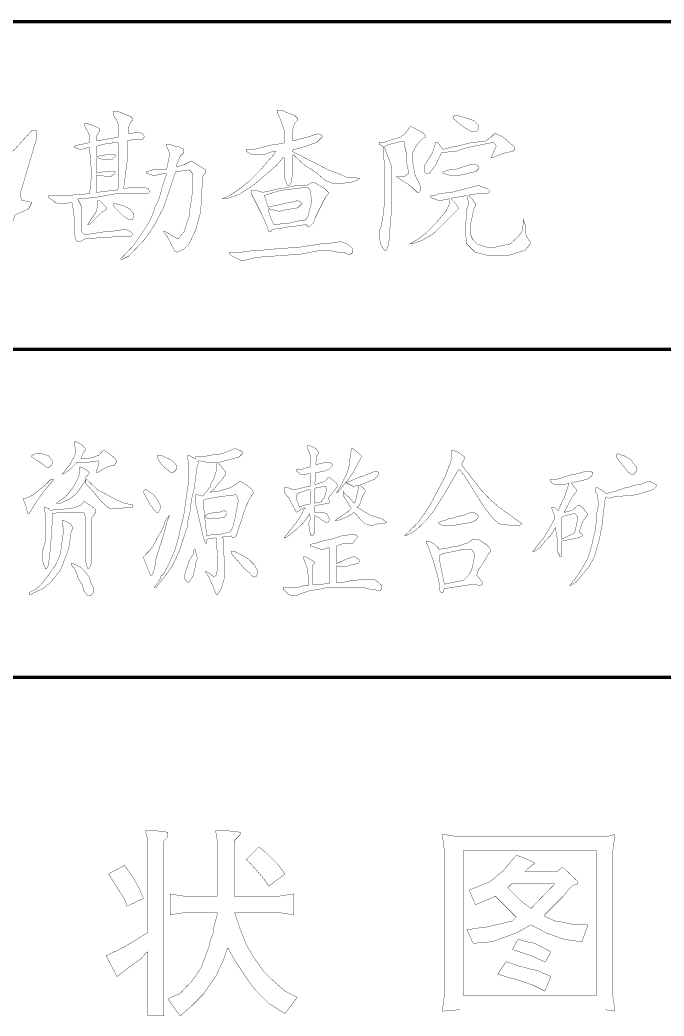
# Model space of a CAD drawing. Extents: x 94 to 452, y -72 to 1042.
# Drawn here: x 408.32 to 427.98, y -23.15 to 7.24 of the extents above; entities that cross this region are included whole.
import ezdxf

# ---------------------------------------------------------------- set-up
doc = ezdxf.new("R2010")
doc.units = 0
doc.header["$MEASUREMENT"] = 0
doc.layers.add('TREE_LAYER', color=7, linetype='Continuous')

msp = doc.modelspace()

# ---------------------------------------------------------------- linework, layer by layer
at = {"layer": 'TREE_LAYER'}
for points, const_width, elevation in [([(337.136024, 7.185525), (446.643859, 7.185525)], 0.1, 109.507835), ([(411.304147, 4.44538), (411.166893, 4.44538), (411.166893, 4.327733), (411.264932, 4.190478), (411.323755, 4.033615), (411.323755, 3.661066), (411.323755, 3.661066), (410.657089, 3.543419), (410.657089, 3.700282), (410.755128, 3.857145), (410.755128, 3.915968), (410.559049, 4.014007), (410.362971, 4.072831), (410.28454, 4.072831), (410.28454, 4.014007), (410.441402, 3.71989), (410.441402, 3.504203), (410.402187, 3.484596), (410.225716, 3.44538), (410.166893, 3.44538), (409.970814, 3.386556), (409.970814, 3.347341), (410.147285, 3.288517), (410.206108, 3.288517), (410.421794, 3.347341), (410.441402, 3.327733), (410.500226, 2.582635), (410.500226, 2.464988), (410.441402, 1.935576), (409.696304, 1.876752), (409.1865, 1.876752), (409.1865, 1.817929), (409.343363, 1.71989), (409.402187, 1.661066), (409.539442, 1.62185), (409.715912, 1.62185), (409.813951, 1.661066), (409.911991, 1.661066), (409.970814, 1.229694), (409.970814, 0.798321), (410.01003, 0.543419), (410.029638, 0.523811), (410.068853, 0.464988), (410.127677, 0.464988), (410.323755, 0.563027), (411.245324, 0.62185), (411.696304, 0.62185), (411.755128, 0.680674), (411.755128, 0.71989), (411.696304, 0.778713), (411.559049, 0.837537), (411.46101, 0.837537), (411.049245, 0.778713), (410.931598, 0.778713), (410.28454, 0.680674), (410.1865, 0.778713), (410.1865, 1.563027), (410.088461, 1.759105), (410.088461, 1.778713), (410.598265, 1.817929), (411.245324, 1.935576), (412.225716, 1.935576), (412.264932, 1.974792), (412.264932, 2.033615), (412.225716, 2.092439), (412.088461, 2.131654), (411.715912, 2.131654), (411.519834, 2.092439), (411.480618, 2.092439), (411.598265, 2.994399), (411.598265, 3.543419), (411.637481, 3.563027), (411.931598, 3.602243), (412.068853, 3.602243), (412.108069, 3.661066), (412.108069, 3.700282), (412.068853, 3.759105), (411.931598, 3.817929), (411.657089, 3.759105), (411.637481, 3.778713), (411.637481, 3.974792), (411.696304, 4.131654), (411.755128, 4.17087), (411.755128, 4.229694), (411.696304, 4.288517), (411.598265, 4.327733), (411.304147, 4.44538), (411.304147, 4.44538)], 0.01, 260), ([(416.304147, 4.484596), (416.166893, 4.484596), (416.166893, 4.425772), (416.264932, 4.210086), (416.382579, 3.876752), (416.382579, 3.484596), (416.1865, 3.44538), (416.088461, 3.44538), (415.46101, 3.288517), (415.225716, 3.288517), (415.225716, 3.229694), (415.382579, 3.131654), (415.774736, 3.131654), (416.049245, 3.229694), (416.127677, 3.229694), (416.068853, 3.131654), (415.872775, 2.915968), (415.657089, 2.661066), (415.304147, 2.308125), (415.01003, 2.072831), (414.715912, 1.876752), (414.500226, 1.778713), (414.617873, 1.778713), (414.73552, 1.817929), (415.01003, 1.915968), (415.28454, 2.092439), (415.441402, 2.190478), (416.147285, 2.798321), (416.362971, 3.053223), (416.382579, 3.033615), (416.382579, 2.44538), (416.480618, 2.190478), (416.539442, 2.190478), (416.598265, 2.288517), (416.637481, 2.563027), (416.637481, 3.112046), (416.657089, 3.131654), (416.990422, 2.817929), (417.382579, 2.563027), (417.617873, 2.347341), (417.872775, 2.249301), (418.147285, 2.249301), (418.441402, 2.288517), (418.617873, 2.347341), (418.676696, 2.406164), (418.264932, 2.44538), (418.049245, 2.543419), (417.73552, 2.661066), (416.657089, 3.210086), (416.637481, 3.210086), (416.657089, 3.288517), (416.715912, 3.288517), (417.049245, 3.386556), (417.382579, 3.504203), (417.539442, 3.661066), (417.539442, 3.700282), (417.441402, 3.759105), (417.402187, 3.759105), (417.088461, 3.661066), (417.01003, 3.641458), (416.657089, 3.543419), (416.637481, 3.543419), (416.637481, 3.876752), (416.696304, 4.072831), (416.794343, 4.17087), (416.794343, 4.229694), (416.696304, 4.327733), (416.519834, 4.386556), (416.304147, 4.484596), (416.304147, 4.484596)], 0.01, 260), ([(421.657089, 4.327733), (421.598265, 4.327733), (421.539442, 4.288517), (421.539442, 4.229694), (421.794343, 4.014007), (421.951206, 3.915968), (422.108069, 3.817929), (422.225716, 3.817929), (422.323755, 3.915968), (422.323755, 4.014007), (422.166893, 4.17087), (421.657089, 4.327733), (421.657089, 4.327733)], 0.01, 260), ([(420.28454, 3.974792), (420.225716, 3.974792), (420.068853, 3.759105), (419.931598, 3.661066), (419.421794, 3.504203), (419.28454, 3.504203), (419.28454, 3.44538), (419.382579, 3.386556), (419.46101, 3.386556), (419.539442, 3.425772), (420.01003, 3.543419), (420.068853, 3.504203), (420.068853, 3.347341), (420.127677, 3.112046), (420.127677, 2.837537), (420.1865, 2.563027), (420.029638, 2.44538), (419.813951, 2.44538), (420.068853, 2.288517), (420.28454, 2.131654), (420.441402, 1.974792), (420.500226, 1.974792), (420.539442, 2.033615), (420.539442, 2.151262), (420.500226, 2.268909), (420.382579, 2.484596), (420.28454, 2.994399), (420.28454, 3.131654), (420.382579, 3.347341), (420.500226, 3.504203), (420.617873, 3.62185), (420.696304, 3.661066), (420.696304, 3.700282), (420.637481, 3.778713), (420.28454, 3.974792), (420.28454, 3.974792)], 0.01, 260), ([(408.833559, 3.857145), (408.676696, 3.857145), (406.637481, 1.62185), (406.637481, 1.406164), (407.264932, 1.366948), (407.264932, 1.366948), (407.598265, 1.347341), (407.73552, 1.288517), (407.539442, 0.464988), (407.892383, 0.464988), (408.166893, 1.288517), (408.578657, 1.464988), (408.676696, 1.661066), (408.676696, 1.661066), (408.617873, 1.680674), (408.362971, 1.739497), (408.323755, 1.935576), (408.833559, 3.641458), (408.833559, 3.857145), (408.833559, 3.857145)], 0.01, 260), ([(422.853167, 3.759105), (422.794343, 3.759105), (422.715912, 3.680674), (422.539442, 3.543419), (422.225716, 3.504203), (422.127677, 3.504203), (421.676696, 3.386556), (421.617873, 3.386556), (421.245324, 3.288517), (421.225716, 3.288517), (421.206108, 3.308125), (421.068853, 3.504203), (421.01003, 3.504203), (420.911991, 3.190478), (420.657089, 2.778713), (420.657089, 2.602243), (420.696304, 2.563027), (420.813951, 2.563027), (420.833559, 2.582635), (421.01003, 2.817929), (421.1865, 3.190478), (421.617873, 3.229694), (421.990422, 3.347341), (422.774736, 3.504203), (422.794343, 3.484596), (422.853167, 3.386556), (422.696304, 3.033615), (422.755128, 3.033615), (422.833559, 3.072831), (423.088461, 3.17087), (423.362971, 3.229694), (423.421794, 3.288517), (423.421794, 3.347341), (423.225716, 3.523811), (423.068853, 3.661066), (422.853167, 3.759105), (422.853167, 3.759105)], 0.01, 260), ([(411.147285, 3.484596), (411.147285, 3.504203), (411.323755, 3.484596), (411.323755, 2.131654), (411.304147, 2.053223), (410.657089, 1.974792), (410.657089, 1.994399), (410.657089, 2.504203), (410.676696, 2.504203), (411.068853, 2.44538), (411.206108, 2.543419), (411.225716, 2.602243), (410.872775, 2.602243), (410.657089, 2.563027), (410.657089, 2.563027), (410.657089, 3.014007), (410.676696, 3.033615), (410.872775, 2.974792), (411.127677, 2.974792), (411.225716, 3.072831), (411.225716, 3.131654), (411.01003, 3.131654), (410.657089, 3.072831), (410.657089, 3.092439), (410.657089, 3.386556), (410.872775, 3.44538), (411.147285, 3.484596), (411.147285, 3.484596)], 0.01, 260), ([(412.872775, 3.44538), (412.794343, 3.44538), (412.794343, 3.386556), (412.892383, 3.151262), (412.794343, 2.680674), (412.774736, 2.661066), (412.362971, 2.661066), (412.166893, 2.602243), (412.166893, 2.563027), (412.343363, 2.504203), (412.480618, 2.504203), (412.755128, 2.563027), (412.794343, 2.543419), (412.637481, 2.072831), (412.637481, 2.033615), (412.539442, 1.71989), (412.421794, 1.484596), (412.421794, 1.44538), (412.264932, 1.072831), (411.794343, 0.366948), (411.382579, -0.064424), (411.441402, -0.064424), (411.637481, 0.033615), (412.127677, 0.543419), (412.421794, 0.974792), (412.696304, 1.504203), (413.068853, 2.602243), (413.480618, 2.661066), (413.578657, 2.563027), (413.578657, 1.955184), (413.480618, 1.308125), (413.480618, 1.249301), (413.323755, 0.778713), (413.147285, 0.563027), (413.088461, 0.582635), (412.755128, 0.778713), (412.696304, 0.778713), (412.794343, 0.661066), (413.049245, 0.17087), (413.108069, 0.151262), (413.323755, 0.249301), (413.480618, 0.406164), (413.676696, 0.817929), (413.833559, 1.386556), (413.892383, 2.44538), (413.990422, 2.602243), (413.990422, 2.661066), (413.578657, 2.915968), (413.519834, 2.915968), (413.323755, 2.817929), (413.108069, 2.759105), (413.108069, 2.837537), (413.206108, 3.072831), (413.323755, 3.190478), (413.323755, 3.288517), (413.108069, 3.386556), (413.029638, 3.386556), (412.872775, 3.44538), (412.872775, 3.44538)], 0.01, 260), ([(419.441402, 3.347341), (419.402187, 3.347341), (419.441402, 2.778713), (419.441402, 1.62185), (419.382579, 1.131654), (419.362971, 1.072831), (419.343363, 0.935576), (419.28454, 0.798321), (419.28454, 0.602243), (419.343363, 0.347341), (419.441402, 0.210086), (419.500226, 0.210086), (419.559049, 0.347341), (419.578657, 0.484596), (419.598265, 0.582635), (419.617873, 1.053223), (419.657089, 1.366948), (419.657089, 2.778713), (419.441402, 3.347341), (419.441402, 3.347341)], 0.01, 260), ([(422.225716, 2.817929), (422.049245, 2.817929), (421.559049, 2.661066), (421.421794, 2.661066), (421.225716, 2.602243), (421.225716, 2.563027), (421.402187, 2.504203), (421.774736, 2.504203), (422.1865, 2.602243), (422.225716, 2.602243), (422.323755, 2.700282), (422.323755, 2.759105), (422.225716, 2.817929), (422.225716, 2.817929)], 0.01, 260), ([(417.28454, 2.288517), (417.225716, 2.288517), (417.1865, 2.249301), (417.068853, 2.190478), (416.774736, 2.190478), (416.323755, 2.092439), (416.245324, 2.092439), (415.73552, 1.974792), (415.519834, 2.033615), (415.382579, 2.033615), (415.382579, 1.935576), (415.696304, 1.308125), (415.853167, 0.955184), (415.911991, 0.778713), (415.970814, 0.778713), (416.01003, 0.837537), (416.206108, 0.876752), (416.264932, 0.876752), (416.559049, 0.935576), (416.657089, 0.935576), (417.029638, 0.994399), (417.049245, 0.994399), (417.108069, 0.935576), (417.166893, 0.935576), (417.264932, 1.033615), (417.323755, 1.190478), (417.637481, 1.817929), (417.73552, 1.935576), (417.73552, 1.974792), (417.617873, 2.092439), (417.28454, 2.288517), (417.28454, 2.288517)], 0.01, 260), ([(417.068853, 2.131654), (417.108069, 2.131654), (417.166893, 2.053223), (417.225716, 1.700282), (417.108069, 1.249301), (417.049245, 1.151262), (417.01003, 1.131654), (416.73552, 1.092439), (416.617873, 1.053223), (416.500226, 1.033615), (416.068853, 0.994399), (415.970814, 1.190478), (415.892383, 1.44538), (415.911991, 1.484596), (415.951206, 1.464988), (416.1865, 1.406164), (416.264932, 1.406164), (416.500226, 1.464988), (416.559049, 1.464988), (416.794343, 1.504203), (416.911991, 1.62185), (416.911991, 1.661066), (416.813951, 1.71989), (416.774736, 1.71989), (416.559049, 1.661066), (416.500226, 1.661066), (416.088461, 1.563027), (416.049245, 1.563027), (415.892383, 1.523811), (415.774736, 1.876752), (415.872775, 1.915968), (416.264932, 2.033615), (417.068853, 2.131654), (417.068853, 2.131654)], 0.01, 260), ([(422.323755, 2.190478), (421.480618, 1.974792), (421.402187, 1.974792), (421.166893, 1.935576), (421.108069, 1.935576), (420.990422, 1.876752), (420.853167, 1.876752), (420.853167, 1.817929), (421.108069, 1.71989), (421.421794, 1.778713), (421.441402, 1.661066), (421.323755, 1.406164), (421.01003, 1.033615), (420.715912, 0.739497), (420.46101, 0.543419), (420.225716, 0.406164), (420.28454, 0.406164), (420.578657, 0.504203), (420.853167, 0.661066), (421.01003, 0.778713), (421.696304, 1.464988), (421.696304, 1.504203), (421.676696, 1.543419), (421.598265, 1.661066), (421.480618, 1.778713), (421.480618, 1.798321), (421.951206, 1.876752), (421.970814, 1.837537), (422.01003, 1.641458), (422.01003, 1.602243), (421.951206, 1.44538), (421.931598, 1.112046), (421.911991, 0.876752), (421.911991, 0.739497), (421.931598, 0.602243), (421.951206, 0.44538), (421.951206, 0.406164), (422.206108, 0.151262), (422.598265, 0.053223), (423.225716, 0.053223), (423.73552, 0.210086), (423.892383, 0.406164), (423.892383, 0.464988), (423.794343, 0.602243), (423.755128, 0.71989), (423.73552, 0.817929), (423.73552, 0.994399), (423.676696, 1.151262), (423.676696, 1.014007), (423.637481, 0.778713), (423.519834, 0.62185), (423.28454, 0.406164), (422.833559, 0.308125), (422.559049, 0.308125), (422.264932, 0.406164), (422.147285, 0.523811), (422.068853, 0.680674), (422.068853, 1.014007), (422.108069, 1.17087), (422.166893, 1.464988), (422.225716, 1.563027), (422.225716, 1.62185), (422.127677, 1.759105), (422.01003, 1.876752), (422.049245, 1.89636), (422.28454, 1.935576), (422.578657, 1.935576), (422.637481, 1.974792), (422.637481, 2.033615), (422.578657, 2.092439), (422.421794, 2.131654), (422.323755, 2.190478), (422.323755, 2.190478)], 0.01, 260), ([(410.755128, 1.71989), (410.696304, 1.71989), (410.696304, 1.641458), (410.657089, 1.406164), (410.382579, 0.994399), (410.441402, 0.994399), (410.813951, 1.366948), (410.970814, 1.464988), (410.970814, 1.504203), (410.755128, 1.71989), (410.755128, 1.71989)], 0.01, 260), ([(411.264932, 1.62185), (411.166893, 1.62185), (411.166893, 1.563027), (411.500226, 1.229694), (411.637481, 1.151262), (411.755128, 1.151262), (411.794343, 1.249301), (411.794343, 1.308125), (411.676696, 1.464988), (411.500226, 1.563027), (411.264932, 1.62185), (411.264932, 1.62185)], 0.01, 260), ([(418.127677, 0.464988), (418.049245, 0.464988), (417.657089, 0.406164), (417.519834, 0.406164), (416.872775, 0.308125), (416.715912, 0.308125), (416.264932, 0.249301), (416.088461, 0.249301), (415.676696, 0.210086), (415.500226, 0.210086), (415.068853, 0.151262), (414.715912, 0.151262), (414.715912, 0.092439), (414.833559, 0.014007), (415.068853, -0.10364), (415.147285, -0.10364), (415.539442, -0.005601), (416.892383, 0.092439), (417.500226, 0.210086), (417.813951, 0.190478), (418.01003, 0.151262), (418.206108, 0.151262), (418.304147, 0.092439), (418.421794, 0.092439), (418.480618, 0.151262), (418.480618, 0.249301), (418.402187, 0.327733), (418.28454, 0.406164), (418.127677, 0.464988), (418.127677, 0.464988)], 0.01, 260), ([(337.136024, -2.815251), (446.643859, -2.815251)], 0.1, 109.507835), ([(410.024858, -5.621877), (409.977799, -5.621877), (409.977799, -5.739524), (410.009171, -5.817955), (410.009171, -6.014034), (409.852309, -6.308151), (409.601328, -6.621877), (409.632701, -6.621877), (409.883681, -6.445406), (409.962113, -6.366975), (410.071917, -6.249328), (410.432701, -6.249328), (410.715054, -6.210112), (410.73074, -6.308151), (410.636622, -6.563053), (410.699368, -6.563053), (410.950348, -6.40619), (411.091524, -6.366975), (411.185642, -6.366975), (411.264073, -6.249328), (411.264073, -6.210112), (411.169956, -6.092465), (410.903289, -5.896387), (410.85623, -5.896387), (410.715054, -6.053249), (410.699368, -6.053249), (410.385642, -6.151289), (410.197407, -6.151289), (410.181721, -6.131681), (410.213093, -6.053249), (410.260152, -5.935602), (410.307211, -5.896387), (410.307211, -5.837563), (410.228779, -5.739524), (410.024858, -5.621877), (410.024858, -5.621877)], 0.01, 260), ([(417.146426, -5.739524), (417.099368, -5.739524), (417.099368, -5.837563), (417.177799, -6.033641), (417.177799, -6.386583), (417.146426, -6.40619), (417.083681, -6.40619), (416.942505, -6.465014), (416.75427, -6.465014), (416.75427, -6.523838), (416.87976, -6.621877), (417.036622, -6.621877), (417.162113, -6.602269), (417.177799, -6.602269), (417.177799, -6.974818), (417.162113, -6.994426), (417.099368, -6.994426), (416.707211, -7.092465), (416.644466, -7.092465), (416.503289, -7.033641), (416.377799, -7.033641), (416.377799, -7.151289), (416.534662, -7.366975), (416.75427, -7.77874), (416.817015, -7.759132), (416.926819, -7.661092), (417.00525, -7.641485), (417.036622, -7.661092), (416.989564, -7.6807), (416.926819, -7.817955), (416.75427, -8.092465), (416.377799, -8.563053), (416.424858, -8.563053), (416.45623, -8.543445), (416.75427, -8.308151), (416.958191, -8.112073), (417.162113, -7.837563), (417.177799, -7.994426), (417.13074, -8.112073), (417.13074, -8.170896), (417.162113, -8.327759), (417.177799, -8.445406), (417.209171, -8.50423), (417.25623, -8.50423), (417.303289, -8.40619), (417.303289, -7.876779), (417.303289, -7.876779), (417.428779, -7.935602), (417.522897, -8.014034), (417.664073, -8.092465), (417.726819, -8.092465), (417.758191, -8.033641), (417.758191, -7.974818), (417.67976, -7.817955), (417.507211, -7.77874), (417.303289, -7.77874), (417.303289, -7.602269), (417.318975, -7.582661), (417.413093, -7.563053), (417.758191, -7.50423), (417.758191, -7.40619), (417.726819, -7.347367), (418.009171, -6.994426), (418.009171, -6.935602), (417.962113, -6.876779), (417.773877, -6.719916), (417.726819, -6.719916), (417.632701, -6.837563), (417.334662, -6.935602), (417.318975, -6.915994), (417.334662, -6.661092), (417.350348, -6.563053), (417.413093, -6.563053), (417.617015, -6.523838), (417.758191, -6.465014), (417.852309, -6.366975), (417.852309, -6.308151), (417.773877, -6.249328), (417.711132, -6.249328), (417.350348, -6.327759), (417.350348, -6.288543), (417.381721, -6.053249), (417.428779, -5.994426), (417.428779, -5.935602), (417.350348, -5.837563), (417.146426, -5.739524), (417.146426, -5.739524)], 0.01, 260), ([(408.989564, -5.994426), (408.785642, -5.994426), (408.675838, -6.053249), (408.675838, -6.092465), (409.00525, -6.308151), (409.13074, -6.40619), (409.224858, -6.40619), (409.303289, -6.308151), (409.303289, -6.210112), (409.177799, -6.053249), (408.989564, -5.994426), (408.989564, -5.994426)], 0.01, 260), ([(414.903289, -5.837563), (414.871917, -5.837563), (414.495446, -5.994426), (414.040544, -6.053249), (413.946426, -6.092465), (413.67976, -6.092465), (413.664073, -6.151289), (413.491524, -6.053249), (413.428779, -6.053249), (413.428779, -6.151289), (413.475838, -6.249328), (413.475838, -6.759132), (413.381721, -7.40619), (413.381721, -7.484622), (413.350348, -7.641485), (413.350348, -7.6807), (413.303289, -7.935602), (413.177799, -8.425798), (413.177799, -8.465014), (413.052309, -8.915994), (412.848387, -9.386583), (412.691524, -9.6807), (412.660152, -9.700308), (412.628779, -9.700308), (412.597407, -9.817955), (412.424858, -10.072857), (412.471917, -10.072857), (412.801328, -9.661092), (412.973877, -9.40619), (413.177799, -8.974818), (413.428779, -8.210112), (413.444466, -8.033641), (413.507211, -7.759132), (413.55427, -7.386583), (413.632701, -7.072857), (413.726819, -6.366975), (413.758191, -6.308151), (413.758191, -6.249328), (413.742505, -6.22972), (413.789564, -6.210112), (413.993485, -6.249328), (414.291524, -6.249328), (414.307211, -6.268936), (414.307211, -6.523838), (414.228779, -6.77874), (414.134662, -6.915994), (414.134662, -6.994426), (413.899368, -7.288543), (413.742505, -7.249328), (413.67976, -7.249328), (413.67976, -7.523838), (413.711132, -7.661092), (413.915054, -8.543445), (413.977799, -8.719916), (414.009171, -8.719916), (414.024858, -8.602269), (414.275838, -8.563053), (414.307211, -8.563053), (414.307211, -8.602269), (414.35427, -9.22972), (414.35427, -9.465014), (414.307211, -9.700308), (414.228779, -9.759132), (414.181721, -9.700308), (414.05623, -9.621877), (414.024858, -9.602269), (413.977799, -9.602269), (414.087603, -9.759132), (414.181721, -9.974818), (414.307211, -10.288543), (414.35427, -10.288543), (414.464073, -10.112073), (414.558191, -9.77874), (414.558191, -9.22972), (414.526819, -8.935602), (414.526819, -8.641485), (414.511132, -8.563053), (414.47976, -8.543445), (414.542505, -8.523838), (414.762113, -8.50423), (414.809171, -8.563053), (414.85623, -8.563053), (414.934662, -8.465014), (414.981721, -8.288543), (415.107211, -7.95521), (415.107211, -7.915994), (415.232701, -7.563053), (415.358191, -7.308151), (415.436622, -7.210112), (415.436622, -7.151289), (415.342505, -7.033641), (415.060152, -6.837563), (415.013093, -6.837563), (414.966034, -6.896387), (414.73074, -7.033641), (414.338583, -7.151289), (414.260152, -7.151289), (414.134662, -7.170896), (414.118975, -7.170896), (414.260152, -7.053249), (414.60525, -6.621877), (414.60525, -6.563053), (414.35427, -6.268936), (415.013093, -6.092465), (415.107211, -5.994426), (415.107211, -5.935602), (414.903289, -5.837563), (414.903289, -5.837563)], 0.01, 260), ([(412.644466, -6.053249), (412.503289, -6.053249), (412.503289, -6.092465), (412.581721, -6.249328), (412.675838, -6.366975), (412.911132, -6.563053), (413.00525, -6.563053), (413.099368, -6.465014), (413.099368, -6.366975), (412.973877, -6.210112), (412.644466, -6.053249), (412.644466, -6.053249)], 0.01, 260), ([(418.47976, -5.837563), (418.432701, -5.837563), (418.35427, -6.425798), (418.260152, -6.6807), (418.181721, -6.817955), (418.134662, -6.935602), (417.977799, -7.190504), (418.009171, -7.190504), (418.260152, -6.876779), (418.495446, -6.994426), (418.636622, -6.95521), (418.636622, -7.092465), (418.558191, -7.465014), (418.511132, -7.50423), (418.369956, -7.327759), (418.260152, -7.249328), (418.181721, -7.151289), (418.181721, -7.268936), (418.432701, -7.661092), (418.307211, -7.77874), (417.93074, -8.033641), (418.024858, -8.033641), (418.275838, -7.935602), (418.47976, -7.817955), (418.511132, -7.77874), (418.667995, -7.95521), (418.840544, -8.131681), (418.966034, -8.170896), (419.044466, -8.190504), (419.248387, -8.131681), (419.40525, -8.131681), (419.515054, -8.092465), (419.358191, -7.974818), (419.013093, -7.876779), (418.60525, -7.621877), (418.683681, -7.563053), (418.762113, -7.308151), (418.85623, -7.151289), (418.840544, -7.072857), (418.683681, -6.95521), (418.715054, -6.935602), (418.793485, -6.915994), (418.966034, -6.837563), (419.138583, -6.77874), (419.264073, -6.621877), (419.264073, -6.563053), (419.185642, -6.523838), (419.169956, -6.523838), (418.793485, -6.6807), (418.746426, -6.6807), (418.291524, -6.876779), (418.275838, -6.857171), (418.47976, -6.582661), (418.73074, -6.112073), (418.73074, -6.053249), (418.715054, -6.033641), (418.47976, -5.837563), (418.47976, -5.837563)], 0.01, 260), ([(421.538583, -5.896387), (421.475838, -5.896387), (421.475838, -5.95521), (421.507211, -6.112073), (421.303289, -6.6807), (420.989564, -7.268936), (420.801328, -7.621877), (420.471917, -8.092465), (420.267995, -8.288543), (420.158191, -8.40619), (420.048387, -8.50423), (420.095446, -8.50423), (420.252309, -8.425798), (420.440544, -8.288543), (420.707211, -8.033641), (420.942505, -7.739524), (421.25623, -7.249328), (421.711132, -6.465014), (421.867995, -6.641485), (422.495446, -7.641485), (422.777799, -7.994426), (422.950348, -8.131681), (423.013093, -8.151289), (423.15427, -8.151289), (423.295446, -8.190504), (423.562113, -8.190504), (423.640544, -8.131681), (422.934662, -7.621877), (422.683681, -7.40619), (422.385642, -7.092465), (421.789564, -6.327759), (421.883681, -6.151289), (421.883681, -6.092465), (421.67976, -5.935602), (421.538583, -5.896387), (421.538583, -5.896387)], 0.01, 260), ([(426.573877, -5.994426), (426.558191, -5.994426), (426.511132, -6.033641), (426.511132, -6.092465), (426.85623, -6.523838), (426.966034, -6.621877), (427.060152, -6.621877), (427.138583, -6.523838), (427.138583, -6.40619), (426.934662, -6.151289), (426.746426, -6.053249), (426.715054, -6.053249), (426.573877, -5.994426), (426.573877, -5.994426)], 0.01, 260), ([(410.197407, -6.40619), (410.134662, -6.40619), (410.134662, -6.582661), (410.103289, -6.719916), (409.93074, -7.033641), (409.711132, -7.308151), (409.428779, -7.50423), (409.55427, -7.50423), (409.820936, -7.386583), (410.040544, -7.210112), (410.307211, -6.837563), (410.307211, -6.857171), (410.307211, -6.876779), (410.35427, -6.935602), (410.636622, -7.249328), (410.809171, -7.465014), (411.044466, -7.661092), (411.40525, -7.661092), (411.65623, -7.621877), (411.766034, -7.621877), (411.766034, -7.563053), (411.515054, -7.50423), (411.436622, -7.484622), (411.326819, -7.425798), (411.264073, -7.40619), (410.683681, -7.092465), (410.35427, -6.77874), (410.338583, -6.77874), (410.307211, -6.857171), (410.307211, -6.719916), (410.417015, -6.621877), (410.432701, -6.563053), (410.307211, -6.465014), (410.197407, -6.40619), (410.197407, -6.40619)], 0.01, 260), ([(425.664073, -6.523838), (425.617015, -6.523838), (425.25623, -6.621877), (425.193485, -6.621877), (424.691524, -6.77874), (424.503289, -6.77874), (424.503289, -6.837563), (424.628779, -6.935602), (424.958191, -6.935602), (425.052309, -6.896387), (425.067995, -6.896387), (425.067995, -6.915994), (424.958191, -7.268936), (424.817015, -7.563053), (424.75427, -7.719916), (424.738583, -7.739524), (424.660152, -7.661092), (424.597407, -7.621877), (424.550348, -7.621877), (424.550348, -7.661092), (424.628779, -7.876779), (424.644466, -7.95521), (424.628779, -7.994426), (424.471917, -8.288543), (424.299368, -8.563053), (423.969956, -8.974818), (424.017015, -8.974818), (424.173877, -8.876779), (424.315054, -8.700308), (424.518975, -8.484622), (424.660152, -8.249328), (424.722897, -8.621877), (424.722897, -8.974818), (424.801328, -9.131681), (424.848387, -9.131681), (424.848387, -8.661092), (424.848387, -8.661092), (425.350348, -8.563053), (425.475838, -8.50423), (425.475838, -8.445406), (425.381721, -8.386583), (425.507211, -8.033641), (425.632701, -7.876779), (425.632701, -7.817955), (425.491524, -7.641485), (425.397407, -7.563053), (425.350348, -7.563053), (425.177799, -7.719916), (424.958191, -7.77874), (424.926819, -7.77874), (425.177799, -7.308151), (425.303289, -7.151289), (425.303289, -7.092465), (425.146426, -6.896387), (425.177799, -6.876779), (425.617015, -6.77874), (425.664073, -6.759132), (425.758191, -6.6807), (425.80525, -6.621877), (425.80525, -6.563053), (425.664073, -6.523838), (425.664073, -6.523838)], 0.01, 260), ([(409.350348, -6.77874), (409.25623, -6.77874), (409.083681, -6.95521), (408.722897, -7.249328), (408.518975, -7.347367), (408.424858, -7.347367), (408.424858, -7.40619), (408.503289, -7.602269), (408.550348, -7.817955), (408.597407, -7.817955), (408.613093, -7.798347), (408.75427, -7.563053), (409.00525, -7.190504), (409.350348, -6.77874), (409.350348, -6.77874)], 0.01, 260), ([(427.53074, -6.837563), (427.499368, -6.837563), (427.248387, -6.935602), (427.169956, -6.935602), (426.840544, -7.033641), (426.793485, -7.033641), (426.526819, -7.131681), (426.448387, -7.151289), (426.228779, -7.210112), (426.197407, -7.210112), (426.150348, -7.151289), (425.946426, -7.033641), (425.883681, -7.033641), (425.883681, -7.151289), (425.93074, -7.22972), (425.977799, -7.523838), (425.93074, -7.77874), (425.883681, -8.308151), (425.80525, -8.621877), (425.80525, -8.661092), (425.664073, -9.151289), (425.507211, -9.445406), (425.303289, -9.759132), (425.099368, -10.014034), (425.13074, -10.014034), (425.287603, -9.915994), (425.695446, -9.425798), (425.852309, -9.131681), (426.009171, -8.582661), (426.040544, -8.386583), (426.103289, -8.072857), (426.103289, -7.994426), (426.181721, -7.347367), (426.213093, -7.308151), (426.291524, -7.347367), (426.322897, -7.347367), (426.464073, -7.308151), (427.122897, -7.249328), (427.640544, -7.092465), (427.734662, -6.994426), (427.734662, -6.935602), (427.53074, -6.837563), (427.53074, -6.837563)], 0.01, 260), ([(412.173877, -7.092465), (412.126819, -7.092465), (412.095446, -7.131681), (412.095446, -7.190504), (412.111132, -7.22972), (412.220936, -7.40619), (412.283681, -7.543445), (412.471917, -7.77874), (412.550348, -7.77874), (412.597407, -7.6807), (412.597407, -7.563053), (412.550348, -7.484622), (412.518975, -7.40619), (412.377799, -7.22972), (412.173877, -7.092465), (412.173877, -7.092465)], 0.01, 260), ([(414.887603, -7.249328), (414.918975, -7.249328), (414.934662, -7.268936), (414.981721, -7.425798), (414.903289, -7.837563), (414.887603, -7.935602), (414.809171, -8.249328), (414.746426, -8.347367), (414.715054, -8.386583), (414.464073, -8.445406), (414.228779, -8.445406), (414.024858, -8.50423), (414.009171, -8.425798), (413.93074, -7.700308), (413.93074, -7.40619), (413.962113, -7.386583), (414.401328, -7.308151), (414.887603, -7.249328), (414.887603, -7.249328)], 0.01, 260), ([(417.115054, -7.092465), (417.13074, -7.092465), (417.177799, -7.092465), (417.177799, -7.523838), (417.146426, -7.543445), (416.989564, -7.563053), (416.848387, -7.621877), (416.832701, -7.582661), (416.75427, -7.366975), (416.75427, -7.249328), (416.832701, -7.190504), (417.115054, -7.092465), (417.115054, -7.092465)], 0.01, 260), ([(417.601328, -6.994426), (417.617015, -6.994426), (417.648387, -6.994426), (417.67976, -7.092465), (417.601328, -7.347367), (417.507211, -7.465014), (417.303289, -7.50423), (417.303289, -7.40619), (417.318975, -7.053249), (417.366034, -7.033641), (417.601328, -6.994426), (417.601328, -6.994426)], 0.01, 260), ([(410.307211, -7.465014), (410.260152, -7.465014), (410.181721, -7.563053), (409.915054, -7.661092), (409.240544, -7.719916), (409.177799, -7.661092), (409.052309, -7.621877), (409.052309, -7.6807), (409.099368, -7.857171), (409.099368, -8.661092), (409.00525, -8.95521), (409.00525, -9.249328), (409.036622, -9.366975), (409.099368, -9.50423), (409.13074, -9.50423), (409.177799, -9.40619), (409.224858, -9.112073), (409.224858, -9.053249), (409.25623, -8.896387), (409.271917, -8.40619), (409.303289, -8.092465), (409.303289, -7.817955), (409.632701, -7.77874), (410.260152, -7.77874), (410.275838, -7.798347), (410.307211, -7.915994), (410.307211, -9.249328), (410.385642, -9.50423), (410.432701, -9.484622), (410.47976, -9.40619), (410.511132, -9.131681), (410.511132, -7.935602), (410.636622, -7.77874), (410.636622, -7.719916), (410.589564, -7.661092), (410.307211, -7.465014), (410.307211, -7.465014)], 0.01, 260), ([(412.87976, -7.876779), (412.75427, -8.033641), (412.675838, -8.288543), (412.550348, -8.484622), (412.377799, -8.817955), (412.267995, -8.95521), (412.095446, -9.131681), (412.095446, -9.190504), (412.299368, -9.700308), (412.346426, -9.700308), (412.424858, -9.50423), (412.471917, -9.190504), (412.707211, -8.445406), (412.801328, -8.092465), (412.87976, -7.876779), (412.87976, -7.876779)], 0.01, 260), ([(414.558191, -7.719916), (414.417015, -7.77874), (414.244466, -7.77874), (414.150348, -7.817955), (414.087603, -7.817955), (413.977799, -7.876779), (413.977799, -7.935602), (414.040544, -7.974818), (414.275838, -7.974818), (414.558191, -7.935602), (414.636622, -7.817955), (414.636622, -7.77874), (414.558191, -7.719916), (414.558191, -7.719916)], 0.01, 260), ([(422.150348, -7.77874), (422.087603, -7.77874), (421.867995, -7.876779), (421.789564, -7.876779), (421.491524, -7.974818), (421.413093, -7.974818), (421.287603, -8.033641), (421.240544, -8.033641), (421.099368, -8.092465), (421.099368, -8.131681), (421.240544, -8.190504), (421.507211, -8.190504), (422.071917, -8.092465), (422.228779, -8.033641), (422.307211, -7.935602), (422.291524, -7.857171), (422.150348, -7.77874), (422.150348, -7.77874)], 0.01, 260), ([(425.162113, -7.837563), (425.25623, -7.817955), (425.350348, -7.935602), (425.25623, -8.386583), (425.224858, -8.425798), (424.848387, -8.602269), (424.848387, -8.602269), (424.848387, -7.935602), (424.926819, -7.896387), (425.162113, -7.837563), (425.162113, -7.837563)], 0.01, 260), ([(409.648387, -8.033641), (409.601328, -8.033641), (409.601328, -8.151289), (409.632701, -8.22972), (409.632701, -8.465014), (409.55427, -9.033641), (409.428779, -9.347367), (409.25623, -9.602269), (408.958191, -9.994426), (408.801328, -10.131681), (408.597407, -10.22972), (408.597407, -10.288543), (408.644466, -10.288543), (408.75427, -10.22972), (409.020936, -10.112073), (409.25623, -9.915994), (409.55427, -9.543445), (409.80525, -8.896387), (409.883681, -8.347367), (409.93074, -8.288543), (409.93074, -8.249328), (409.852309, -8.131681), (409.648387, -8.033641), (409.648387, -8.033641)], 0.01, 260), ([(418.526819, -8.445406), (418.464073, -8.445406), (418.197407, -8.50423), (418.118975, -8.50423), (417.820936, -8.602269), (417.538583, -8.661092), (417.366034, -8.719916), (417.334662, -8.719916), (417.177799, -8.759132), (417.177799, -8.817955), (417.193485, -8.817955), (417.522897, -8.915994), (417.569956, -8.915994), (417.742505, -8.857171), (417.758191, -8.876779), (417.758191, -9.95521), (417.758191, -9.95521), (417.271917, -9.994426), (417.25623, -9.994426), (417.25623, -9.386583), (417.303289, -9.347367), (417.303289, -9.288543), (417.020936, -9.131681), (416.973877, -9.131681), (416.973877, -9.190504), (417.052309, -9.386583), (417.099368, -9.543445), (417.13074, -10.014034), (417.00525, -10.014034), (416.801328, -10.072857), (416.346426, -10.072857), (416.346426, -10.131681), (416.471917, -10.22972), (416.503289, -10.288543), (416.613093, -10.327759), (416.769956, -10.327759), (416.832701, -10.288543), (417.162113, -10.170896), (417.460152, -10.131681), (417.695446, -10.072857), (418.793485, -10.072857), (419.013093, -10.131681), (419.15427, -10.131681), (419.217015, -10.170896), (419.311132, -10.170896), (419.358191, -10.131681), (419.358191, -10.014034), (419.185642, -9.857171), (419.075838, -9.817955), (418.809171, -9.817955), (418.573877, -9.857171), (418.464073, -9.857171), (418.197407, -9.915994), (418.071917, -9.915994), (417.993485, -9.935602), (417.977799, -9.915994), (417.977799, -9.40619), (417.977799, -9.40619), (418.040544, -9.445406), (418.244466, -9.445406), (418.417015, -9.386583), (418.620936, -9.347367), (418.636622, -9.347367), (418.683681, -9.288543), (418.667995, -9.22972), (418.526819, -9.131681), (418.495446, -9.131681), (418.244466, -9.22972), (418.150348, -9.268936), (417.993485, -9.347367), (417.977799, -9.327759), (417.977799, -8.817955), (417.993485, -8.798347), (418.244466, -8.719916), (418.47976, -8.719916), (418.60525, -8.563053), (418.60525, -8.50423), (418.526819, -8.445406), (418.526819, -8.445406)], 0.01, 260), ([(422.181721, -8.602269), (422.134662, -8.602269), (421.977799, -8.719916), (421.664073, -8.817955), (421.601328, -8.817955), (421.350348, -8.876779), (421.271917, -8.876779), (421.13074, -8.915994), (421.099368, -8.915994), (421.099368, -8.876779), (420.973877, -8.759132), (420.801328, -8.661092), (420.722897, -8.661092), (420.722897, -8.719916), (420.785642, -8.837563), (420.848387, -9.033641), (420.926819, -9.22972), (421.099368, -9.857171), (421.13074, -10.112073), (421.13074, -10.170896), (421.177799, -10.22972), (421.224858, -10.22972), (421.271917, -10.112073), (422.150348, -9.974818), (422.197407, -9.974818), (422.322897, -10.014034), (422.385642, -10.014034), (422.432701, -9.974818), (422.432701, -9.915994), (422.260152, -9.700308), (422.307211, -9.543445), (422.47976, -9.288543), (422.60525, -9.072857), (422.683681, -8.974818), (422.683681, -8.915994), (422.589564, -8.798347), (422.35427, -8.641485), (422.307211, -8.602269), (422.260152, -8.602269), (422.228779, -8.602269), (422.181721, -8.602269), (422.181721, -8.602269)], 0.01, 260), ([(413.67976, -8.915994), (413.632701, -8.915994), (413.601328, -9.072857), (413.475838, -9.268936), (413.350348, -9.6807), (413.350348, -9.817955), (413.428779, -9.915994), (413.475838, -9.915994), (413.601328, -9.719916), (413.67976, -9.40619), (413.67976, -9.347367), (413.726819, -9.210112), (413.726819, -9.170896), (413.67976, -8.974818), (413.67976, -8.915994), (413.67976, -8.915994)], 0.01, 260), ([(414.871917, -8.974818), (414.762113, -8.974818), (414.762113, -9.033641), (415.169956, -9.50423), (415.358191, -9.661092), (415.436622, -9.759132), (415.53074, -9.739524), (415.562113, -9.661092), (415.562113, -9.543445), (415.483681, -9.40619), (415.452309, -9.366975), (415.27976, -9.190504), (414.871917, -8.974818), (414.871917, -8.974818)], 0.01, 260), ([(421.773877, -8.935602), (421.773877, -8.915994), (422.103289, -8.915994), (422.181721, -9.033641), (422.181721, -9.190504), (422.103289, -9.543445), (422.009171, -9.700308), (421.852309, -9.857171), (421.271917, -9.974818), (421.13074, -9.288543), (421.115054, -9.112073), (421.13074, -9.092465), (421.25623, -9.033641), (421.773877, -8.935602), (421.773877, -8.935602)], 0.01, 260), ([(409.946426, -9.347367), (409.883681, -9.347367), (409.883681, -9.386583), (409.977799, -9.50423), (410.040544, -9.621877), (410.103289, -9.817955), (410.228779, -10.014034), (410.260152, -10.170896), (410.385642, -10.327759), (410.47976, -10.327759), (410.558191, -10.22972), (410.558191, -10.072857), (410.47976, -9.935602), (410.432701, -9.759132), (410.275838, -9.563053), (410.150348, -9.445406), (409.946426, -9.347367), (409.946426, -9.347367)], 0.01, 260), ([(337.136024, -12.815251), (446.643859, -12.815251)], 0.1, 109.507835), ([(412.453665, -17.493699), (412.147782, -17.493699), (412.218371, -17.776052), (412.218371, -20.599581), (411.488959, -21.04664), (410.947782, -21.305463), (411.277194, -21.940757), (412.006606, -21.399581), (412.194841, -21.187816), (412.218371, -21.211346), (412.218371, -23.140757), (412.712488, -23.140757), (412.712488, -17.799581), (412.830135, -17.681934), (412.830135, -17.540757), (412.453665, -17.493699), (412.453665, -17.493699)], 0.01, 2), ([(412.453665, -17.493699), (412.147782, -17.493699), (412.218371, -17.776052), (412.218371, -20.599581), (411.488959, -21.04664), (410.947782, -21.305463), (411.277194, -21.940757), (412.006606, -21.399581), (412.194841, -21.187816), (412.218371, -21.211346), (412.218371, -23.140757), (412.712488, -23.140757), (412.712488, -17.799581), (412.830135, -17.681934), (412.830135, -17.540757), (412.453665, -17.493699), (412.453665, -17.493699)], 0.01, 2), ([(412.453665, -17.493699), (412.147782, -17.493699), (412.218371, -17.776052), (412.218371, -20.599581), (411.488959, -21.04664), (410.947782, -21.305463), (411.277194, -21.940757), (412.006606, -21.399581), (412.194841, -21.187816), (412.218371, -21.211346), (412.218371, -23.140757), (412.712488, -23.140757), (412.712488, -17.799581), (412.830135, -17.681934), (412.830135, -17.540757), (412.453665, -17.493699), (412.453665, -17.493699)], 0.01, 2), ([(414.6419, -17.493699), (414.288959, -17.493699), (414.336018, -17.776052), (414.336018, -19.493699), (414.336018, -19.493699), (413.347782, -19.493699), (413.183077, -19.470169), (412.900724, -19.42311), (412.900724, -20.058405), (413.371312, -19.987816), (414.336018, -19.987816), (414.336018, -20.058405), (414.2419, -20.411346), (414.218371, -20.599581), (414.100724, -20.928993), (414.100724, -20.999581), (413.8419, -21.681934), (413.583077, -22.058405), (413.206606, -22.458405), (412.830135, -22.62311), (413.206606, -23.140757), (413.559547, -22.834875), (413.912488, -22.481934), (414.288959, -21.940757), (414.524253, -21.44664), (414.6419, -21.093699), (414.66543, -21.070169), (414.900724, -21.493699), (415.277194, -22.058405), (415.512488, -22.364287), (415.912488, -22.764287), (416.406606, -23.070169), (416.783077, -22.576052), (416.406606, -22.387816), (415.983077, -22.011346), (415.747782, -21.776052), (415.46543, -21.376052), (415.230135, -20.976052), (415.0419, -20.505463), (414.877194, -20.011346), (414.877194, -19.987816), (416.194841, -19.987816), (416.66543, -20.058405), (416.66543, -19.42311), (416.218371, -19.493699), (414.853665, -19.493699), (414.853665, -19.493699), (414.853665, -17.799581), (415.0419, -17.611346), (415.0419, -17.540757), (414.6419, -17.493699), (414.6419, -17.493699)], 0.01, 2), ([(414.6419, -17.493699), (414.288959, -17.493699), (414.336018, -17.776052), (414.336018, -19.493699), (414.336018, -19.493699), (413.347782, -19.493699), (413.183077, -19.470169), (412.900724, -19.42311), (412.900724, -20.058405), (413.371312, -19.987816), (414.336018, -19.987816), (414.336018, -20.058405), (414.2419, -20.411346), (414.218371, -20.599581), (414.100724, -20.928993), (414.100724, -20.999581), (413.8419, -21.681934), (413.583077, -22.058405), (413.206606, -22.458405), (412.830135, -22.62311), (413.206606, -23.140757), (413.559547, -22.834875), (413.912488, -22.481934), (414.288959, -21.940757), (414.524253, -21.44664), (414.6419, -21.093699), (414.66543, -21.070169), (414.900724, -21.493699), (415.277194, -22.058405), (415.512488, -22.364287), (415.912488, -22.764287), (416.406606, -23.070169), (416.783077, -22.576052), (416.406606, -22.387816), (415.983077, -22.011346), (415.747782, -21.776052), (415.46543, -21.376052), (415.230135, -20.976052), (415.0419, -20.505463), (414.877194, -20.011346), (414.877194, -19.987816), (416.194841, -19.987816), (416.66543, -20.058405), (416.66543, -19.42311), (416.218371, -19.493699), (414.853665, -19.493699), (414.853665, -19.493699), (414.853665, -17.799581), (415.0419, -17.611346), (415.0419, -17.540757), (414.6419, -17.493699), (414.6419, -17.493699)], 0.01, 2), ([(414.6419, -17.493699), (414.288959, -17.493699), (414.336018, -17.776052), (414.336018, -19.493699), (414.336018, -19.493699), (413.347782, -19.493699), (413.183077, -19.470169), (412.900724, -19.42311), (412.900724, -20.058405), (413.371312, -19.987816), (414.336018, -19.987816), (414.336018, -20.058405), (414.2419, -20.411346), (414.218371, -20.599581), (414.100724, -20.928993), (414.100724, -20.999581), (413.8419, -21.681934), (413.583077, -22.058405), (413.206606, -22.458405), (412.830135, -22.62311), (413.206606, -23.140757), (413.559547, -22.834875), (413.912488, -22.481934), (414.288959, -21.940757), (414.524253, -21.44664), (414.6419, -21.093699), (414.66543, -21.070169), (414.900724, -21.493699), (415.277194, -22.058405), (415.512488, -22.364287), (415.912488, -22.764287), (416.406606, -23.070169), (416.783077, -22.576052), (416.406606, -22.387816), (415.983077, -22.011346), (415.747782, -21.776052), (415.46543, -21.376052), (415.230135, -20.976052), (415.0419, -20.505463), (414.877194, -20.011346), (414.877194, -19.987816), (416.194841, -19.987816), (416.66543, -20.058405), (416.66543, -19.42311), (416.218371, -19.493699), (414.853665, -19.493699), (414.853665, -19.493699), (414.853665, -17.799581), (415.0419, -17.611346), (415.0419, -17.540757), (414.6419, -17.493699), (414.6419, -17.493699)], 0.01, 2), ([(421.277194, -17.611346), (421.206606, -17.611346), (421.277194, -18.152522), (421.277194, -22.481934), (421.206606, -22.999581), (421.747782, -22.952522), (426.171312, -22.952522), (426.477194, -22.999581), (426.406606, -22.481934), (426.406606, -18.152522), (426.477194, -17.611346), (426.194841, -17.681934), (421.724253, -17.681934), (421.277194, -17.611346), (421.277194, -17.611346)], 0.01, 2), ([(421.277194, -17.611346), (421.206606, -17.611346), (421.277194, -18.152522), (421.277194, -22.481934), (421.206606, -22.999581), (421.747782, -22.952522), (426.171312, -22.952522), (426.477194, -22.999581), (426.406606, -22.481934), (426.406606, -18.152522), (426.477194, -17.611346), (426.194841, -17.681934), (421.724253, -17.681934), (421.277194, -17.611346), (421.277194, -17.611346)], 0.01, 2), ([(421.277194, -17.611346), (421.206606, -17.611346), (421.277194, -18.152522), (421.277194, -22.481934), (421.206606, -22.999581), (421.747782, -22.952522), (426.171312, -22.952522), (426.477194, -22.999581), (426.406606, -22.481934), (426.406606, -18.152522), (426.477194, -17.611346), (426.194841, -17.681934), (421.724253, -17.681934), (421.277194, -17.611346), (421.277194, -17.611346)], 0.01, 2), ([(415.606606, -17.987816), (415.230135, -18.364287), (415.488959, -18.64664), (415.771312, -18.976052), (415.912488, -19.187816), (416.406606, -18.811346), (416.171312, -18.505463), (415.818371, -18.152522), (415.606606, -17.987816), (415.606606, -17.987816)], 0.01, 2), ([(415.606606, -17.987816), (415.230135, -18.364287), (415.488959, -18.64664), (415.771312, -18.976052), (415.912488, -19.187816), (416.406606, -18.811346), (416.171312, -18.505463), (415.818371, -18.152522), (415.606606, -17.987816), (415.606606, -17.987816)], 0.01, 2), ([(415.606606, -17.987816), (415.230135, -18.364287), (415.488959, -18.64664), (415.771312, -18.976052), (415.912488, -19.187816), (416.406606, -18.811346), (416.171312, -18.505463), (415.818371, -18.152522), (415.606606, -17.987816), (415.606606, -17.987816)], 0.01, 2), ([(421.8419, -18.128993), (421.8419, -18.105463), (425.912488, -18.105463), (425.912488, -18.128993), (425.912488, -22.505463), (425.912488, -22.505463), (421.8419, -22.505463), (421.8419, -22.505463), (421.8419, -18.128993), (421.8419, -18.128993)], 0.01, 2), ([(421.8419, -18.128993), (421.8419, -18.105463), (425.912488, -18.105463), (425.912488, -18.128993), (425.912488, -22.505463), (425.912488, -22.505463), (421.8419, -22.505463), (421.8419, -22.505463), (421.8419, -18.128993), (421.8419, -18.128993)], 0.01, 2), ([(421.8419, -18.128993), (421.8419, -18.105463), (425.912488, -18.105463), (425.912488, -18.128993), (425.912488, -22.505463), (425.912488, -22.505463), (421.8419, -22.505463), (421.8419, -22.505463), (421.8419, -18.128993), (421.8419, -18.128993)], 0.01, 2), ([(423.488959, -18.24664), (423.46543, -18.24664), (423.418371, -18.293699), (423.06543, -18.717228), (422.66543, -19.04664), (422.618371, -19.070169), (422.030135, -19.305463), (422.218371, -19.752522), (422.830135, -19.493699), (423.46543, -20.128993), (423.347782, -20.24664), (422.547782, -20.434875), (422.477194, -20.434875), (422.030135, -20.505463), (421.959547, -20.505463), (422.147782, -20.928993), (422.712488, -20.881934), (423.4419, -20.62311), (423.912488, -20.364287), (424.406606, -20.62311), (424.947782, -20.811346), (425.46543, -20.881934), (425.653665, -20.364287), (425.253665, -20.364287), (424.806606, -20.270169), (424.6419, -20.24664), (424.336018, -20.105463), (424.336018, -20.058405), (424.877194, -19.517228), (425.112488, -19.234875), (425.183077, -19.164287), (425.347782, -19.117228), (425.347782, -19.04664), (424.900724, -18.62311), (424.853665, -18.62311), (424.712488, -18.740757), (423.724253, -18.740757), (423.724253, -18.740757), (423.794841, -18.670169), (424.030135, -18.481934), (423.794841, -18.364287), (423.488959, -18.24664), (423.488959, -18.24664)], 0.01, 2), ([(423.488959, -18.24664), (423.46543, -18.24664), (423.418371, -18.293699), (423.06543, -18.717228), (422.66543, -19.04664), (422.618371, -19.070169), (422.030135, -19.305463), (422.218371, -19.752522), (422.830135, -19.493699), (423.46543, -20.128993), (423.347782, -20.24664), (422.547782, -20.434875), (422.477194, -20.434875), (422.030135, -20.505463), (421.959547, -20.505463), (422.147782, -20.928993), (422.712488, -20.881934), (423.4419, -20.62311), (423.912488, -20.364287), (424.406606, -20.62311), (424.947782, -20.811346), (425.46543, -20.881934), (425.653665, -20.364287), (425.253665, -20.364287), (424.806606, -20.270169), (424.6419, -20.24664), (424.336018, -20.105463), (424.336018, -20.058405), (424.877194, -19.517228), (425.112488, -19.234875), (425.183077, -19.164287), (425.347782, -19.117228), (425.347782, -19.04664), (424.900724, -18.62311), (424.853665, -18.62311), (424.712488, -18.740757), (423.724253, -18.740757), (423.724253, -18.740757), (423.794841, -18.670169), (424.030135, -18.481934), (423.794841, -18.364287), (423.488959, -18.24664), (423.488959, -18.24664)], 0.01, 2), ([(423.488959, -18.24664), (423.46543, -18.24664), (423.418371, -18.293699), (423.06543, -18.717228), (422.66543, -19.04664), (422.618371, -19.070169), (422.030135, -19.305463), (422.218371, -19.752522), (422.830135, -19.493699), (423.46543, -20.128993), (423.347782, -20.24664), (422.547782, -20.434875), (422.477194, -20.434875), (422.030135, -20.505463), (421.959547, -20.505463), (422.147782, -20.928993), (422.712488, -20.881934), (423.4419, -20.62311), (423.912488, -20.364287), (424.406606, -20.62311), (424.947782, -20.811346), (425.46543, -20.881934), (425.653665, -20.364287), (425.253665, -20.364287), (424.806606, -20.270169), (424.6419, -20.24664), (424.336018, -20.105463), (424.336018, -20.058405), (424.877194, -19.517228), (425.112488, -19.234875), (425.183077, -19.164287), (425.347782, -19.117228), (425.347782, -19.04664), (424.900724, -18.62311), (424.853665, -18.62311), (424.712488, -18.740757), (423.724253, -18.740757), (423.724253, -18.740757), (423.794841, -18.670169), (424.030135, -18.481934), (423.794841, -18.364287), (423.488959, -18.24664), (423.488959, -18.24664)], 0.01, 2), ([(411.512488, -18.552522), (411.018371, -18.811346), (411.512488, -19.587816), (411.583077, -19.799581), (412.077194, -19.564287), (412.077194, -19.540757), (411.936018, -19.211346), (411.771312, -18.928993), (411.512488, -18.552522), (411.512488, -18.552522)], 0.01, 2), ([(411.512488, -18.552522), (411.018371, -18.811346), (411.512488, -19.587816), (411.583077, -19.799581), (412.077194, -19.564287), (412.077194, -19.540757), (411.936018, -19.211346), (411.771312, -18.928993), (411.512488, -18.552522), (411.512488, -18.552522)], 0.01, 2), ([(411.512488, -18.552522), (411.018371, -18.811346), (411.512488, -19.587816), (411.583077, -19.799581), (412.077194, -19.564287), (412.077194, -19.540757), (411.936018, -19.211346), (411.771312, -18.928993), (411.512488, -18.552522), (411.512488, -18.552522)], 0.01, 2), ([(423.324253, -19.117228), (423.347782, -19.117228), (424.6419, -19.117228), (424.6419, -19.117228), (423.912488, -19.870169), (423.583077, -19.611346), (423.206606, -19.234875), (423.324253, -19.117228), (423.324253, -19.117228)], 0.01, 2), ([(423.324253, -19.117228), (423.347782, -19.117228), (424.6419, -19.117228), (424.6419, -19.117228), (423.912488, -19.870169), (423.583077, -19.611346), (423.206606, -19.234875), (423.324253, -19.117228), (423.324253, -19.117228)], 0.01, 2), ([(423.324253, -19.117228), (423.347782, -19.117228), (424.6419, -19.117228), (424.6419, -19.117228), (423.912488, -19.870169), (423.583077, -19.611346), (423.206606, -19.234875), (423.324253, -19.117228), (423.324253, -19.117228)], 0.01, 2), ([(423.559547, -20.811346), (423.512488, -20.811346), (423.347782, -21.117228), (423.912488, -21.305463), (424.336018, -21.493699), (424.359547, -21.493699), (424.524253, -21.187816), (424.524253, -21.187816), (424.030135, -20.928993), (423.794841, -20.881934), (423.700724, -20.858405), (423.559547, -20.811346), (423.559547, -20.811346)], 0.01, 2), ([(423.559547, -20.811346), (423.512488, -20.811346), (423.347782, -21.117228), (423.912488, -21.305463), (424.336018, -21.493699), (424.359547, -21.493699), (424.524253, -21.187816), (424.524253, -21.187816), (424.030135, -20.928993), (423.794841, -20.881934), (423.700724, -20.858405), (423.559547, -20.811346), (423.559547, -20.811346)], 0.01, 2), ([(423.559547, -20.811346), (423.512488, -20.811346), (423.347782, -21.117228), (423.912488, -21.305463), (424.336018, -21.493699), (424.359547, -21.493699), (424.524253, -21.187816), (424.524253, -21.187816), (424.030135, -20.928993), (423.794841, -20.881934), (423.700724, -20.858405), (423.559547, -20.811346), (423.559547, -20.811346)], 0.01, 2), ([(423.183077, -21.493699), (423.159547, -21.493699), (423.136018, -21.517228), (422.900724, -21.870169), (423.371312, -22.011346), (423.418371, -22.011346), (423.959547, -22.199581), (424.336018, -22.387816), (424.524253, -21.940757), (424.100724, -21.752522), (423.959547, -21.728993), (423.606606, -21.634875), (423.583077, -21.634875), (423.183077, -21.493699), (423.183077, -21.493699)], 0.01, 2), ([(423.183077, -21.493699), (423.159547, -21.493699), (423.136018, -21.517228), (422.900724, -21.870169), (423.371312, -22.011346), (423.418371, -22.011346), (423.959547, -22.199581), (424.336018, -22.387816), (424.524253, -21.940757), (424.100724, -21.752522), (423.959547, -21.728993), (423.606606, -21.634875), (423.583077, -21.634875), (423.183077, -21.493699), (423.183077, -21.493699)], 0.01, 2), ([(423.183077, -21.493699), (423.159547, -21.493699), (423.136018, -21.517228), (422.900724, -21.870169), (423.371312, -22.011346), (423.418371, -22.011346), (423.959547, -22.199581), (424.336018, -22.387816), (424.524253, -21.940757), (424.100724, -21.752522), (423.959547, -21.728993), (423.606606, -21.634875), (423.583077, -21.634875), (423.183077, -21.493699), (423.183077, -21.493699)], 0.01, 2)]:
    msp.add_lwpolyline(points, dxfattribs=dict(at, const_width=const_width, elevation=elevation))

doc.saveas('drawing.dxf')
